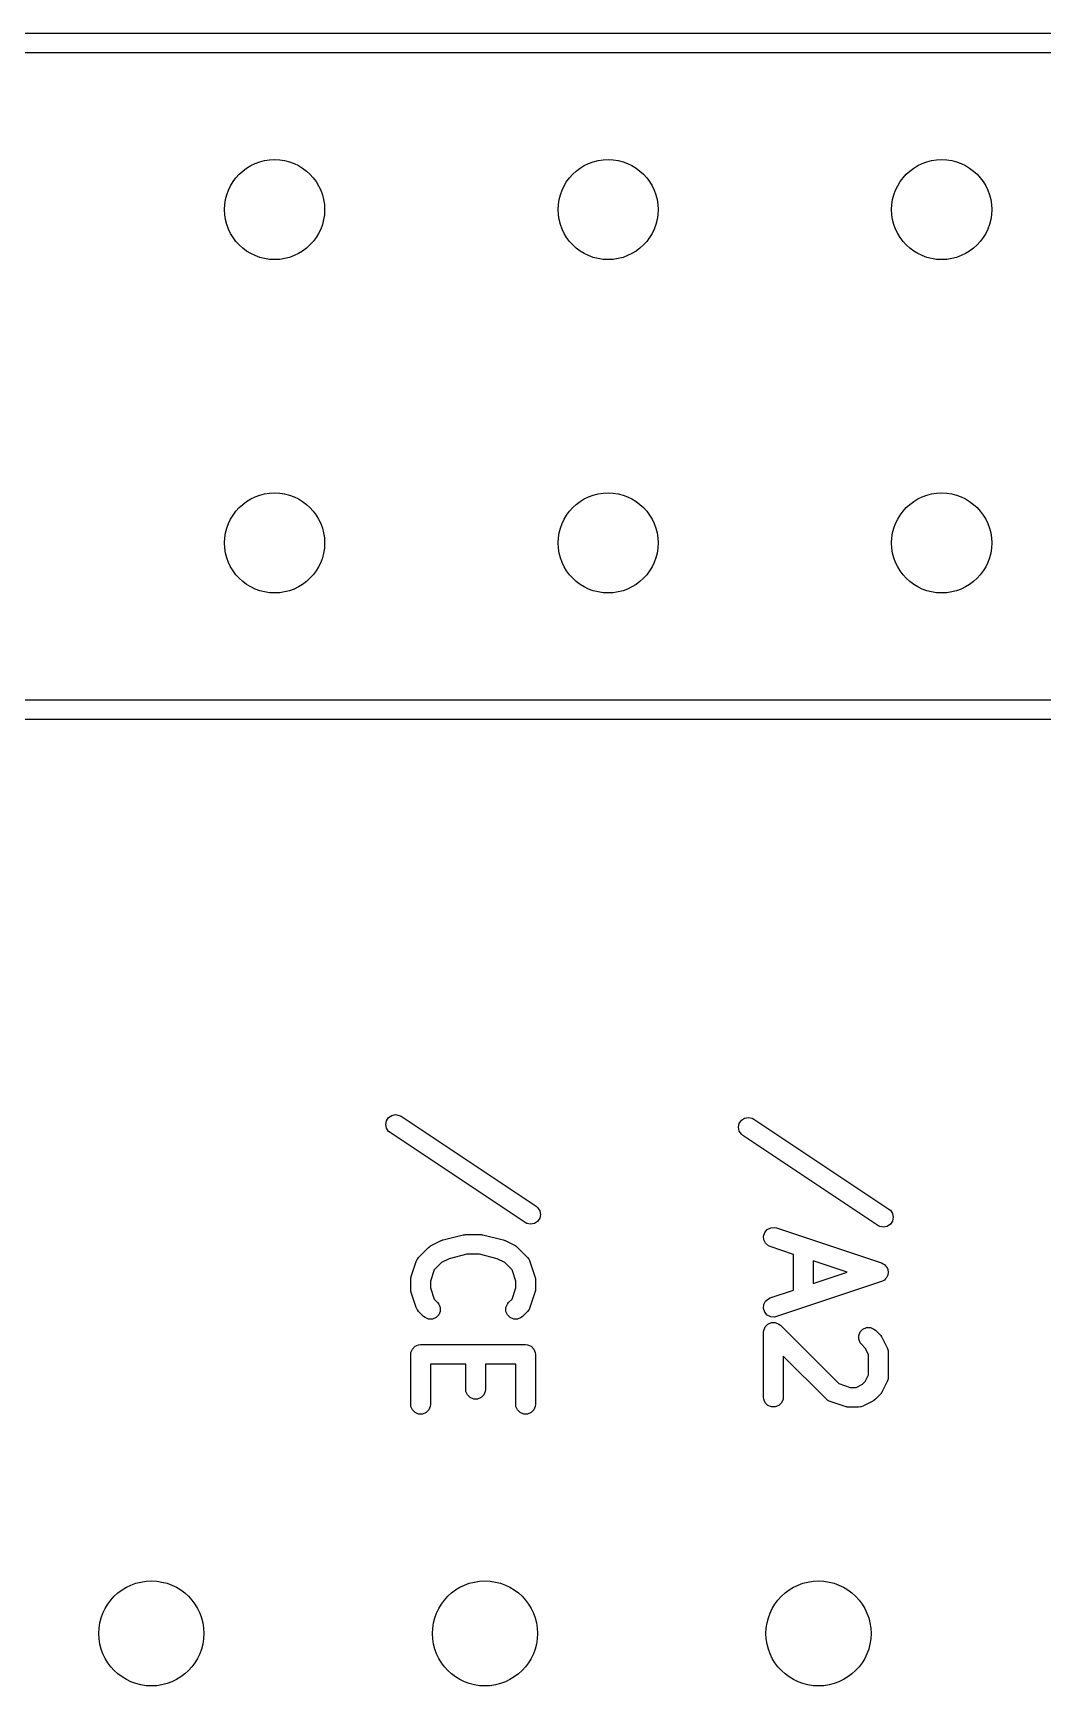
# Model space of a CAD drawing. Extents: x 90.4 to 161.7, y -143.1 to -81.8.
# Drawn here: x 105.13 to 112.82, y -96.96 to -84.37 of the extents above; entities that cross this region are included whole.
import ezdxf

# ---------------------------------------------------------------- set-up
doc = ezdxf.new("R2010")
doc.units = 0
doc.layers.add('BLACK', color=7, linetype='CONTINUOUS')

msp = doc.modelspace()

# ---------------------------------------------------------------- linework, layer by layer
at = {"layer": 'BLACK', "linetype": 'CONTINUOUS'}
for p, q in [((90.45712, -84.366876), (161.57712, -84.366876)), ((161.50212, -84.516876), (90.53212, -84.516876)), ((90.53212, -89.446876), (161.50212, -89.446876)), ((161.57712, -89.596876), (90.45712, -89.596876)), ((107.813415, -92.682511), (107.819094, -92.653803)), ((107.819154, -92.711205), (107.813415, -92.682511)), ((107.819094, -92.653803), (107.835327, -92.629454)), ((107.835327, -92.629454), (107.859642, -92.613171)), ((107.859642, -92.613171), (107.888336, -92.607432)), ((107.888336, -92.607432), (107.917044, -92.613111)), ((107.917044, -92.613111), (107.930017, -92.620028)), ((107.930017, -92.620028), (108.958589, -93.305742)), ((110.49998, -92.703747), (110.505659, -92.675039)), ((110.505659, -92.675039), (110.521892, -92.65069)), ((110.521892, -92.65069), (110.546207, -92.634407)), ((110.546207, -92.634407), (110.574901, -92.628668)), ((110.574901, -92.628668), (110.603609, -92.634347)), ((110.603609, -92.634347), (110.616582, -92.641264)), ((110.616582, -92.641264), (111.645154, -93.326978)), ((107.835437, -92.73552), (107.819154, -92.711205)), ((107.846813, -92.744836), (107.835437, -92.73552)), ((108.875384, -93.43055), (107.846813, -92.744836)), ((110.505719, -92.732441), (110.49998, -92.703747)), ((110.522002, -92.756756), (110.505719, -92.732441)), ((110.533378, -92.766072), (110.522002, -92.756756)), ((111.561949, -93.451786), (110.533378, -92.766072)), ((108.958589, -93.305742), (108.969964, -93.315057)), ((108.969964, -93.315057), (108.986248, -93.339372)), ((108.888358, -93.437467), (108.875384, -93.43055)), ((108.917066, -93.443146), (108.888358, -93.437467)), ((108.94576, -93.437407), (108.917066, -93.443146)), ((108.970075, -93.421124), (108.94576, -93.437407)), ((108.986308, -93.396774), (108.970075, -93.421124)), ((108.986248, -93.339372), (108.991987, -93.368067)), ((108.991987, -93.368067), (108.986308, -93.396774)), ((111.65664, -93.44236), (111.632325, -93.458643)), ((111.645154, -93.326978), (111.656529, -93.336293)), ((111.656529, -93.336293), (111.672813, -93.360608)), ((111.672873, -93.41801), (111.65664, -93.44236)), ((111.672813, -93.360608), (111.678552, -93.389303)), ((111.678552, -93.389303), (111.672873, -93.41801)), ((108.159636, -93.605826), (108.235826, -93.567731)), ((108.235826, -93.567731), (108.236895, -93.567321)), ((108.236895, -93.567321), (108.237331, -93.566999)), ((108.237331, -93.566999), (108.243482, -93.5648)), ((108.243482, -93.5648), (108.249558, -93.562476)), ((108.249558, -93.562476), (108.250096, -93.562437)), ((108.250096, -93.562437), (108.251176, -93.562052)), ((108.251176, -93.562052), (108.403558, -93.523956)), ((108.403558, -93.523956), (108.406094, -93.52358)), ((108.406094, -93.52358), (108.407116, -93.523158)), ((108.407116, -93.523158), (108.412628, -93.522615)), ((108.412628, -93.522615), (108.418102, -93.521806)), ((108.418102, -93.521806), (108.419194, -93.521968)), ((108.419194, -93.521968), (108.421748, -93.521717)), ((108.421748, -93.521717), (108.536034, -93.521717)), ((108.536034, -93.521717), (108.538587, -93.521968)), ((108.538587, -93.521968), (108.53968, -93.521806)), ((108.53968, -93.521806), (108.545154, -93.522615)), ((108.545154, -93.522615), (108.550666, -93.523158)), ((108.550666, -93.523158), (108.551686, -93.52358)), ((108.551686, -93.52358), (108.554225, -93.523956)), ((108.554225, -93.523956), (108.706606, -93.562052)), ((108.706606, -93.562052), (108.707685, -93.562437)), ((108.707685, -93.562437), (108.708224, -93.562476)), ((108.708224, -93.562476), (108.714299, -93.5648)), ((108.714299, -93.5648), (108.720451, -93.566999)), ((108.720451, -93.566999), (108.720886, -93.567321)), ((108.720886, -93.567321), (108.721956, -93.567731)), ((108.721956, -93.567731), (108.798147, -93.605826)), ((110.691045, -93.532383), (110.700299, -93.50462)), ((110.69312, -93.561573), (110.691045, -93.532383)), ((110.706206, -93.587746), (110.69312, -93.561573)), ((110.700299, -93.50462), (110.719473, -93.482513)), ((110.719473, -93.482513), (110.745646, -93.469427)), ((110.745646, -93.469427), (110.774836, -93.467352)), ((110.774836, -93.467352), (110.789173, -93.470612)), ((110.789173, -93.470612), (111.589173, -93.737279)), ((111.574923, -93.458703), (111.561949, -93.451786)), ((111.603631, -93.464382), (111.574923, -93.458703)), ((111.632325, -93.458643), (111.603631, -93.464382)), ((108.063954, -93.696065), (108.140144, -93.619875)), ((108.140144, -93.619875), (108.145894, -93.615154)), ((108.145894, -93.615154), (108.147193, -93.613658)), ((108.147193, -93.613658), (108.149447, -93.612238)), ((108.149447, -93.612238), (108.151509, -93.610547)), ((108.151509, -93.610547), (108.153341, -93.609788)), ((108.153341, -93.609788), (108.159636, -93.605826)), ((108.430983, -93.671717), (108.295542, -93.705577)), ((108.526799, -93.671717), (108.430983, -93.671717)), ((108.662239, -93.705577), (108.526799, -93.671717)), ((108.798147, -93.605826), (108.804446, -93.60979)), ((108.804446, -93.60979), (108.806274, -93.610548)), ((108.806274, -93.610548), (108.80833, -93.612236)), ((108.80833, -93.612236), (108.81059, -93.613658)), ((108.81059, -93.613658), (108.811889, -93.615156)), ((108.811889, -93.615156), (108.817639, -93.619875)), ((108.817639, -93.619875), (108.893829, -93.696065)), ((110.728313, -93.60692), (110.706206, -93.587746)), ((110.741739, -93.612914), (110.728313, -93.60692)), ((110.919028, -93.67201), (110.741739, -93.612914)), ((110.919028, -93.944848), (110.919028, -93.67201)), ((108.00774, -93.839667), (108.045836, -93.725381)), ((108.045836, -93.725381), (108.05183, -93.711955)), ((108.05183, -93.711955), (108.053596, -93.709918)), ((108.053596, -93.709918), (108.054627, -93.70743)), ((108.054627, -93.70743), (108.063954, -93.696065)), ((108.182539, -93.789611), (108.153891, -93.875554)), ((108.237604, -93.734547), (108.182539, -93.789611)), ((108.295542, -93.705577), (108.237604, -93.734547)), ((108.720179, -93.734547), (108.662239, -93.705577)), ((108.775243, -93.789611), (108.720179, -93.734547)), ((108.803891, -93.875553), (108.775243, -93.789611)), ((108.893829, -93.696065), (108.903157, -93.70743)), ((108.903157, -93.70743), (108.904189, -93.709922)), ((108.904189, -93.709922), (108.905953, -93.711956)), ((108.905953, -93.711956), (108.911947, -93.725381)), ((108.911947, -93.725381), (108.950042, -93.839667)), ((111.328285, -93.808429), (111.069028, -93.72201)), ((111.069028, -93.72201), (111.069028, -93.894848)), ((111.069028, -93.894848), (111.328285, -93.808429)), ((111.589173, -93.737279), (111.602598, -93.743273)), ((111.602598, -93.743273), (111.606643, -93.746781)), ((111.606643, -93.746781), (111.61144, -93.74918)), ((111.61144, -93.74918), (111.617604, -93.756288)), ((111.617604, -93.756288), (111.624706, -93.762447)), ((111.624706, -93.762447), (111.627101, -93.767238)), ((111.627101, -93.767238), (111.630613, -93.771287)), ((111.630613, -93.771287), (111.633587, -93.78021)), ((111.633587, -93.78021), (111.637792, -93.78862)), ((111.637792, -93.78862), (111.638171, -93.793964)), ((111.638171, -93.793964), (111.639867, -93.79905)), ((111.639867, -93.81781), (111.638172, -93.822892)), ((111.639867, -93.79905), (111.6392, -93.808432)), ((111.6392, -93.808432), (111.639867, -93.81781)), ((108.003891, -93.863384), (108.00462, -93.855978)), ((108.003891, -93.939575), (108.003891, -93.863384)), ((108.00462, -93.94698), (108.003891, -93.939575)), ((108.00448, -93.854003), (108.00507, -93.851405)), ((108.00462, -93.855978), (108.00448, -93.854003)), ((108.00448, -93.948956), (108.00462, -93.94698)), ((108.00507, -93.851405), (108.005332, -93.848752)), ((108.005332, -93.848752), (108.00609, -93.846921)), ((108.00609, -93.846921), (108.00774, -93.839667)), ((108.153891, -93.875554), (108.153891, -93.927403)), ((108.153891, -93.927403), (108.182539, -94.013346)), ((108.775243, -94.013346), (108.803891, -93.927405)), ((108.803891, -93.927405), (108.803891, -93.875553)), ((108.950042, -93.839667), (108.951691, -93.84692)), ((108.951691, -93.84692), (108.95245, -93.848752)), ((108.95245, -93.848752), (108.952711, -93.851406)), ((108.952711, -93.851406), (108.953302, -93.854004)), ((108.953302, -93.854004), (108.953161, -93.855978)), ((108.953161, -93.855978), (108.953891, -93.863384)), ((108.953891, -93.939575), (108.953161, -93.94698)), ((108.953161, -93.94698), (108.953302, -93.948955)), ((108.953891, -93.863384), (108.953891, -93.939575)), ((110.741739, -94.003945), (110.919028, -93.944848)), ((111.589173, -93.879581), (110.789173, -94.146247)), ((111.602599, -93.873587), (111.589173, -93.879581)), ((111.606647, -93.870075), (111.602599, -93.873587)), ((111.611439, -93.86768), (111.606647, -93.870075)), ((111.617601, -93.860575), (111.611439, -93.86768)), ((111.624706, -93.854413), (111.617601, -93.860575)), ((111.627102, -93.84962), (111.624706, -93.854413)), ((111.630613, -93.845573), (111.627102, -93.84962)), ((111.633586, -93.836653), (111.630613, -93.845573)), ((111.637793, -93.82824), (111.633586, -93.836653)), ((111.638172, -93.822892), (111.637793, -93.82824)), ((108.00507, -93.951553), (108.00448, -93.948956)), ((108.005332, -93.954207), (108.00507, -93.951553)), ((108.00609, -93.956037), (108.005332, -93.954207)), ((108.00774, -93.963293), (108.00609, -93.956037)), ((108.045836, -94.077577), (108.00774, -93.963293)), ((108.182539, -94.013346), (108.208116, -94.038924)), ((108.208116, -94.038924), (108.217443, -94.050289)), ((108.217443, -94.050289), (108.228641, -94.077325)), ((108.729142, -94.077326), (108.74034, -94.050289)), ((108.74034, -94.050289), (108.749667, -94.038924)), ((108.749667, -94.038924), (108.775243, -94.013346)), ((108.950042, -93.963292), (108.911947, -94.077577)), ((108.951691, -93.956038), (108.950042, -93.963292)), ((108.95245, -93.954207), (108.951691, -93.956038)), ((108.952711, -93.951552), (108.95245, -93.954207)), ((108.953302, -93.948955), (108.952711, -93.951552)), ((110.691045, -94.084476), (110.69312, -94.055286)), ((110.69312, -94.055286), (110.706206, -94.029113)), ((110.706206, -94.029113), (110.728314, -94.009939)), ((110.728314, -94.009939), (110.741739, -94.003945)), ((108.05183, -94.091003), (108.045836, -94.077577)), ((108.053595, -94.093038), (108.05183, -94.091003)), ((108.054626, -94.095527), (108.053595, -94.093038)), ((108.063953, -94.106892), (108.054626, -94.095527)), ((108.102048, -94.144988), (108.063953, -94.106892)), ((108.113413, -94.154316), (108.102048, -94.144988)), ((108.140449, -94.165515), (108.113413, -94.154316)), ((108.169712, -94.165515), (108.140449, -94.165515)), ((108.196749, -94.154317), (108.169712, -94.165515)), ((108.217442, -94.133624), (108.196749, -94.154317)), ((108.228641, -94.106588), (108.217442, -94.133624)), ((108.228641, -94.077325), (108.228641, -94.106588)), ((108.729142, -94.106588), (108.729142, -94.077326)), ((108.740341, -94.133624), (108.729142, -94.106588)), ((108.761034, -94.154317), (108.740341, -94.133624)), ((108.788071, -94.165515), (108.761034, -94.154317)), ((108.817333, -94.165515), (108.788071, -94.165515)), ((108.844369, -94.154316), (108.817333, -94.165515)), ((108.855735, -94.144988), (108.844369, -94.154316)), ((108.89383, -94.106892), (108.855735, -94.144988)), ((108.903157, -94.095527), (108.89383, -94.106892)), ((108.904187, -94.093038), (108.903157, -94.095527)), ((108.905953, -94.091003), (108.904187, -94.093038)), ((108.911947, -94.077577), (108.905953, -94.091003)), ((110.700299, -94.112238), (110.691045, -94.084476)), ((110.719473, -94.134346), (110.700299, -94.112238)), ((110.745646, -94.147432), (110.719473, -94.134346)), ((110.723788, -94.203212), (110.750824, -94.192013)), ((110.774836, -94.149507), (110.745646, -94.147432)), ((110.750824, -94.192013), (110.780088, -94.192013)), ((110.789173, -94.146247), (110.774836, -94.149507)), ((110.780088, -94.192013), (110.807124, -94.203212)), ((110.690456, -94.265572), (110.691897, -94.25094)), ((110.690456, -94.76081), (110.690456, -94.265572)), ((110.691897, -94.25094), (110.703096, -94.223904)), ((110.703096, -94.223904), (110.723788, -94.203212)), ((110.807124, -94.203212), (110.818489, -94.212539)), ((110.818489, -94.212539), (111.263112, -94.657162)), ((111.415707, -94.289035), (111.426906, -94.261999)), ((111.415707, -94.318297), (111.415707, -94.289035)), ((111.426905, -94.345334), (111.415707, -94.318297)), ((111.426906, -94.261999), (111.447599, -94.241306)), ((111.447599, -94.241306), (111.474636, -94.230108)), ((111.474636, -94.230108), (111.503898, -94.230108)), ((111.503898, -94.230108), (111.530934, -94.241307)), ((111.530934, -94.241307), (111.5423, -94.250635)), ((111.5423, -94.250635), (111.580395, -94.288731)), ((111.580395, -94.288731), (111.585112, -94.294479)), ((111.585112, -94.294479), (111.586611, -94.295779)), ((111.586611, -94.295779), (111.588032, -94.298037)), ((111.588032, -94.298037), (111.589722, -94.300096)), ((111.589722, -94.300096), (111.590479, -94.301925)), ((111.590479, -94.301925), (111.594443, -94.308222)), ((111.594443, -94.308222), (111.632538, -94.384412)), ((108.003891, -94.434813), (108.005332, -94.420181)), ((108.003891, -94.815765), (108.003891, -94.434813)), ((108.005332, -94.420181), (108.016531, -94.393145)), ((108.016531, -94.393145), (108.037223, -94.372453)), ((108.037223, -94.372453), (108.064259, -94.361254)), ((108.064259, -94.361254), (108.078891, -94.359813)), ((108.078891, -94.359813), (108.878891, -94.359813)), ((108.878891, -94.359813), (108.893523, -94.361254)), ((108.893523, -94.361254), (108.920559, -94.372453)), ((108.920559, -94.372453), (108.941251, -94.393145)), ((108.941251, -94.393145), (108.95245, -94.420181)), ((108.95245, -94.420181), (108.953891, -94.434813)), ((108.953891, -94.434813), (108.953891, -94.815765)), ((111.169566, -94.775748), (110.840456, -94.446638)), ((110.840456, -94.446638), (110.840456, -94.76081)), ((111.436232, -94.356699), (111.426905, -94.345334)), ((111.465721, -94.386189), (111.436232, -94.356699)), ((111.490456, -94.435658), (111.465721, -94.386189)), ((111.490456, -94.590724), (111.490456, -94.435658)), ((111.632538, -94.384412), (111.637793, -94.398144)), ((111.637793, -94.398144), (111.637983, -94.400831)), ((111.637983, -94.400831), (111.639015, -94.403321)), ((111.639015, -94.403321), (111.640456, -94.417953)), ((111.640456, -94.417953), (111.640456, -94.608429)), ((108.422939, -94.509813), (108.153891, -94.509813)), ((108.153891, -94.509813), (108.153891, -94.815765)), ((108.422939, -94.701479), (108.422939, -94.509813)), ((108.803891, -94.509813), (108.572939, -94.509813)), ((108.572939, -94.509813), (108.572939, -94.701479)), ((108.803891, -94.815765), (108.803891, -94.509813)), ((108.42438, -94.716111), (108.422939, -94.701479)), ((108.572939, -94.701479), (108.571498, -94.716111)), ((111.263112, -94.657162), (111.349055, -94.68581)), ((111.349055, -94.68581), (111.39537, -94.68581)), ((111.39537, -94.68581), (111.444839, -94.661075)), ((111.444839, -94.661075), (111.465721, -94.640193)), ((111.465721, -94.640193), (111.490456, -94.590724)), ((111.632538, -94.64197), (111.594443, -94.718161)), ((111.637793, -94.628238), (111.632538, -94.64197)), ((111.637983, -94.62555), (111.637793, -94.628238)), ((111.639015, -94.623061), (111.637983, -94.62555)), ((111.640456, -94.608429), (111.639015, -94.623061)), ((108.005332, -94.830397), (108.003891, -94.815765)), ((108.153891, -94.815765), (108.15245, -94.830397)), ((108.435579, -94.743147), (108.42438, -94.716111)), ((108.456271, -94.763839), (108.435579, -94.743147)), ((108.483307, -94.775038), (108.456271, -94.763839)), ((108.512571, -94.775038), (108.483307, -94.775038)), ((108.539607, -94.763839), (108.512571, -94.775038)), ((108.560299, -94.743147), (108.539607, -94.763839)), ((108.571498, -94.716111), (108.560299, -94.743147)), ((108.805332, -94.830397), (108.803891, -94.815765)), ((108.953891, -94.815765), (108.95245, -94.830397)), ((110.691897, -94.775442), (110.690456, -94.76081)), ((110.703096, -94.802478), (110.691897, -94.775442)), ((110.723788, -94.82317), (110.703096, -94.802478)), ((110.750824, -94.834369), (110.723788, -94.82317)), ((110.807124, -94.82317), (110.780088, -94.834369)), ((110.827816, -94.802478), (110.807124, -94.82317)), ((110.839015, -94.775442), (110.827816, -94.802478)), ((110.840456, -94.76081), (110.839015, -94.775442)), ((111.180931, -94.785076), (111.169566, -94.775748)), ((111.183423, -94.786108), (111.180931, -94.785076)), ((111.185457, -94.787872), (111.183423, -94.786108)), ((111.198882, -94.793866), (111.185457, -94.787872)), ((111.313168, -94.831961), (111.198882, -94.793866)), ((111.446616, -94.827892), (111.432884, -94.833147)), ((111.522807, -94.789797), (111.446616, -94.827892)), ((111.529106, -94.785832), (111.522807, -94.789797)), ((111.530934, -94.785075), (111.529106, -94.785832)), ((111.53299, -94.783386), (111.530934, -94.785075)), ((111.53525, -94.781965), (111.53299, -94.783386)), ((111.536549, -94.780466), (111.53525, -94.781965)), ((111.542299, -94.775748), (111.536549, -94.780466)), ((111.580394, -94.737653), (111.542299, -94.775748)), ((111.585112, -94.731903), (111.580394, -94.737653)), ((111.586611, -94.730604), (111.585112, -94.731903)), ((111.588032, -94.728344), (111.586611, -94.730604)), ((111.589721, -94.726288), (111.588032, -94.728344)), ((111.590478, -94.72446), (111.589721, -94.726288)), ((111.594443, -94.718161), (111.590478, -94.72446)), ((108.016531, -94.857433), (108.005332, -94.830397)), ((108.037223, -94.878125), (108.016531, -94.857433)), ((108.064259, -94.889324), (108.037223, -94.878125)), ((108.093523, -94.889324), (108.064259, -94.889324)), ((108.120559, -94.878125), (108.093523, -94.889324)), ((108.141251, -94.857433), (108.120559, -94.878125)), ((108.15245, -94.830397), (108.141251, -94.857433)), ((108.816531, -94.857433), (108.805332, -94.830397)), ((108.837223, -94.878125), (108.816531, -94.857433)), ((108.864259, -94.889324), (108.837223, -94.878125)), ((108.893523, -94.889324), (108.864259, -94.889324)), ((108.920559, -94.878125), (108.893523, -94.889324)), ((108.941251, -94.857433), (108.920559, -94.878125)), ((108.95245, -94.830397), (108.941251, -94.857433)), ((110.780088, -94.834369), (110.750824, -94.834369)), ((111.320421, -94.83361), (111.313168, -94.831961)), ((111.322253, -94.834369), (111.320421, -94.83361)), ((111.324907, -94.83463), (111.322253, -94.834369)), ((111.327505, -94.835221), (111.324907, -94.83463)), ((111.329479, -94.83508), (111.327505, -94.835221)), ((111.336885, -94.83581), (111.329479, -94.83508)), ((111.413075, -94.83581), (111.336885, -94.83581)), ((111.427707, -94.834369), (111.413075, -94.83581)), ((111.430196, -94.833337), (111.427707, -94.834369)), ((111.432884, -94.833147), (111.430196, -94.833337))]:
    msp.add_line(p, q, dxfattribs=at)
at = {"layer": 'BLACK'}
for centre, radius in [((106.96712, -85.711876), 0.381), ((106.96712, -85.711876), 0.381), ((109.50712, -85.711876), 0.381), ((109.50712, -85.711876), 0.381), ((112.04712, -85.711876), 0.381), ((112.04712, -85.711876), 0.381), ((106.96712, -88.251876), 0.381), ((106.96712, -88.251876), 0.381), ((109.50712, -88.251876), 0.381), ((109.50712, -88.251876), 0.381), ((112.04712, -88.251876), 0.381), ((112.04712, -88.251876), 0.381), ((106.029167, -96.560318), 0.4), ((106.029167, -96.560318), 0.4), ((108.569167, -96.560318), 0.4), ((108.569167, -96.560318), 0.4), ((111.109167, -96.560318), 0.4), ((111.109167, -96.560318), 0.4)]:
    msp.add_circle(centre, radius, dxfattribs=at)

doc.saveas('drawing.dxf')
